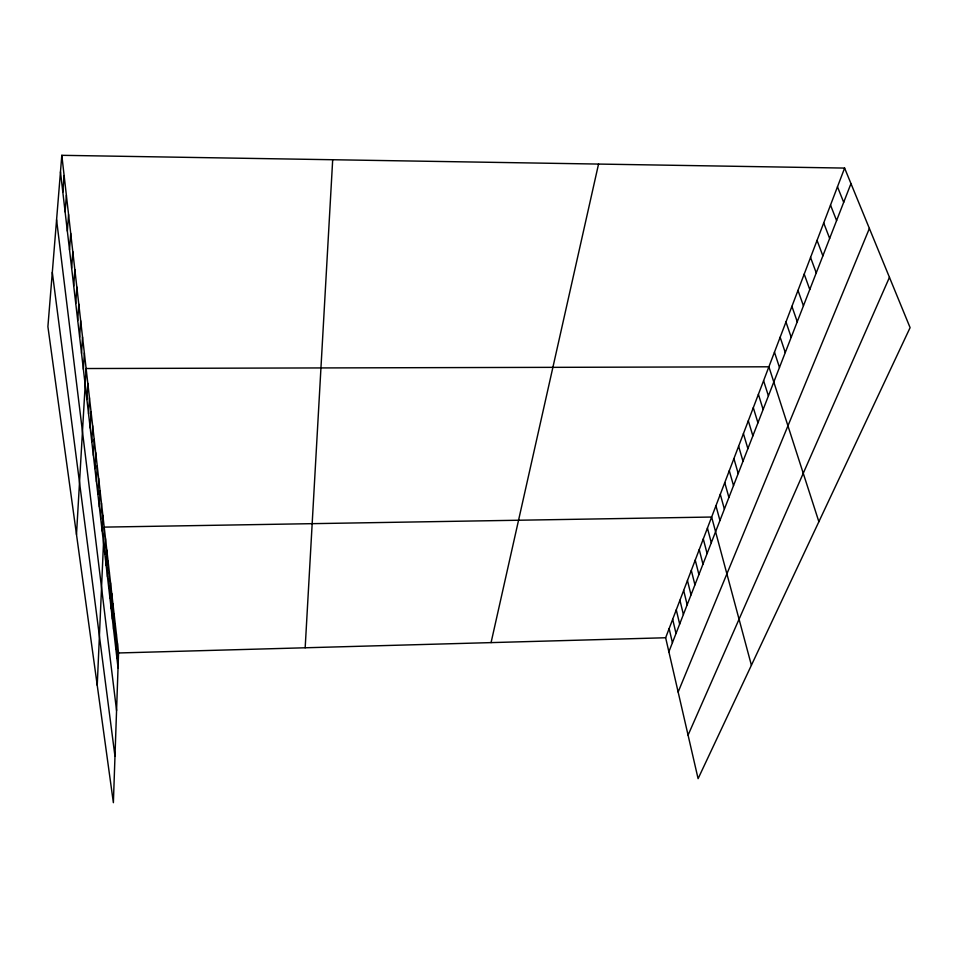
<?xml version="1.0" encoding="UTF-8"?>
<svg xmlns="http://www.w3.org/2000/svg" width="958" height="958" viewBox="0 0 958 958"><rect width="100%" height="100%" fill="white"/><g stroke="black" fill="none" stroke-linecap="round" stroke-linejoin="round"><path stroke-width="1.44" d="M61.815 155.316L118.552 652.973L113.379 802.684L47.9 326.642L61.815 155.316L844.609 168.081L910.1 327.648L698.095 778.662L665.642 637.753L844.609 168.081M115.834 648.853L116.373 633.837M116.948 658.445L117.475 643.489M113.547 629.155L114.11 614.006M114.697 639.094L115.247 624.005M109.954 598.247L110.565 582.919M111.176 608.737L111.763 593.469M112.373 619.036L112.948 603.827M107.452 576.668L108.086 561.22M108.721 587.553L109.344 572.166M106.17 565.567L106.817 550.072M97.237 685.269L104.206 527.116L711.638 517.033L751.407 665.247M104.853 554.263L105.524 538.707M100.758 519.008L101.488 503.273M102.147 530.983L102.853 515.308M99.345 506.782L100.087 490.999M96.423 481.599L97.201 465.708M97.896 494.316L98.662 478.473M94.914 468.618L95.716 452.667M91.8 441.842L92.651 425.783M93.381 455.361L94.195 439.363M90.208 428.022L91.07 411.928M88.567 413.916L89.453 397.774M305.171 647.776L332.689 159.735M76.496 534.492L86.124 368.531L768.891 366.794L818.874 521.703M86.891 399.498L87.813 383.308M83.382 369.249L84.352 352.975M81.538 353.37L82.532 337.06M79.658 337.12L80.676 320.774M77.73 320.499L78.784 304.105M75.754 303.47L76.832 287.041M73.73 286.035L74.844 269.581M71.646 268.168L72.808 251.691M69.527 249.858L70.712 233.357M67.347 231.094L68.569 214.568M65.12 211.85L66.377 195.312M62.821 192.103L64.126 175.565M491.071 642.614L598.546 164.069M668.876 651.823L850.979 183.589M678.144 692.035L869.385 228.435M688.072 735.121L889.455 277.341M118.552 652.973L665.642 637.753M837.472 186.798L843.699 202.306M830.514 205.084L836.585 220.579M823.7 222.939L829.652 238.422M817.054 240.386L822.874 255.858M810.552 257.439L816.252 272.886M804.205 274.108L809.773 289.532M797.99 290.418L803.439 305.806M791.919 306.356L797.248 321.732M785.967 321.96L791.2 337.3M780.159 337.228L785.273 352.532M774.459 352.173L779.477 367.441M763.586 380.709L768.412 395.894M758.401 394.337L763.119 409.485M753.299 407.701L757.946 422.801M748.318 420.79L752.868 435.866M743.42 433.639L747.887 448.667M738.618 446.236L743.001 461.217M733.912 458.595L738.211 473.539M729.289 470.725L733.517 485.61M724.751 482.628L728.906 497.465M720.296 494.304L724.38 509.093M715.937 505.776L719.949 520.517M707.435 528.086L711.303 542.731M703.292 538.947L707.1 553.532M699.232 549.617L702.968 564.154M695.233 560.095L698.921 574.584M691.317 570.393L694.933 584.823M687.449 580.512L691.017 594.894M683.665 590.463L687.173 604.785M679.94 600.235L683.389 614.521M676.276 609.851L679.665 624.077M672.672 619.311L676.013 633.477M669.127 628.604L672.42 642.722M52.307 272.347L114.984 756.317M56.582 219.825L116.565 710.513M60.474 171.853L118.038 667.87"/></g></svg>
